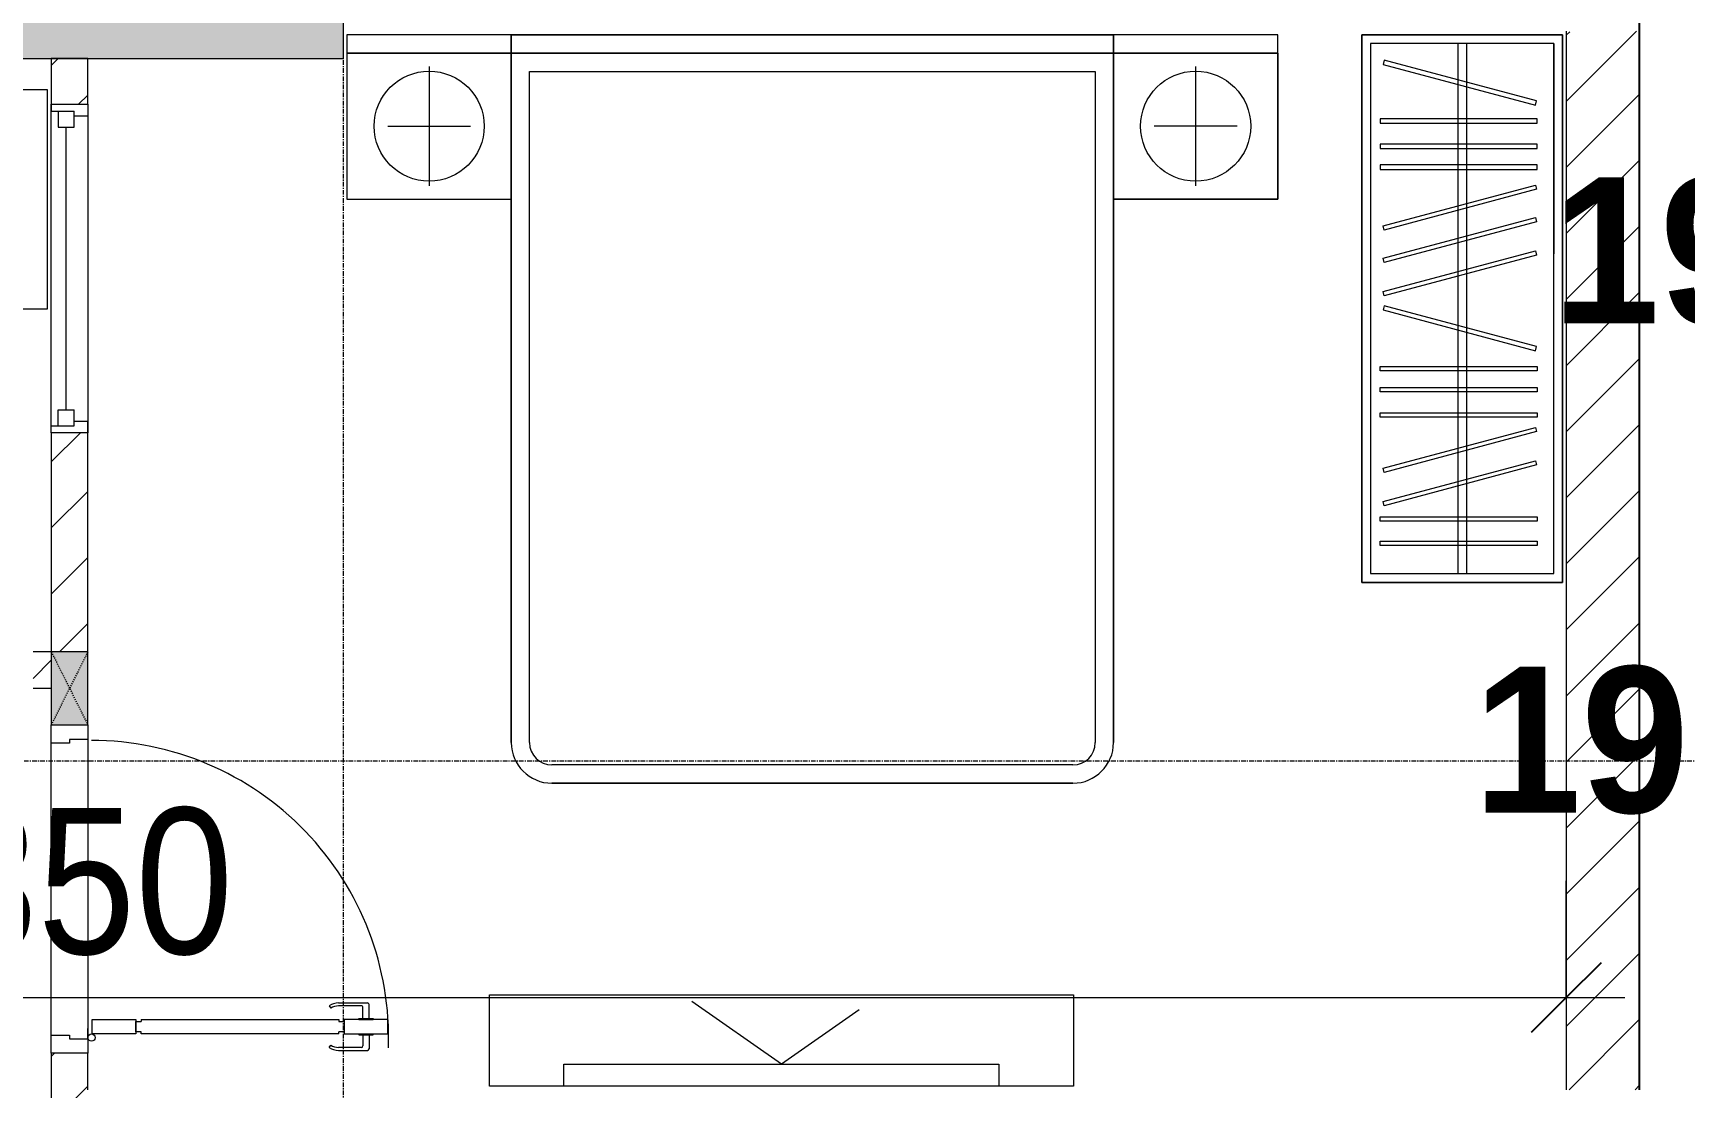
# Model space of a CAD drawing. Header units: millimetres. Extents: x 1591 to 239243, y -15958 to 82755.
# Drawn here: x 140001 to 144526, y 50542 to 53432 of the extents above; entities that cross this region are included whole.
import ezdxf

# ---------------------------------------------------------------- set-up
doc = ezdxf.new("R2010")
doc.units = ezdxf.units.MM
doc.linetypes.add('Dash_2_', pattern=[6, 3, -3])
doc.linetypes.add('Grid Line', pattern=[22.225, 12.7, -3.175, 3.175, -3.175])
for name, color, linetype, lineweight in [('0-1', 250, 'Continuous', 5), ('A-ANNO-DIMS', 211, 'Continuous', 9), ('A-ANNO-DIMS-160', 211, 'Continuous', 9), ('A-DETL-GENF-1', 9, 'Continuous', 9), ('A-DOOR-1', 254, 'Continuous', 9), ('A-DOOR-2', 9, 'Continuous', 9), ('A-FLOR', 192, 'Continuous', 9), ('A-FLOR-2', 9, 'Continuous', 9), ('A-GLAZ-1', 254, 'Continuous', 9), ('A-GLAZ-2', 9, 'Continuous', 9), ('A-WALL-1', 253, 'Continuous', 18), ('A-WALL-2', 9, 'Continuous', 9), ('A-WALL-3', 113, 'Continuous', 18), ('A-WALL-PATT-1', 10, 'Continuous', 9), ('A-WALL-PATT-2', 111, 'Continuous', 9), ('G-ANNO-TEXT-2', 142, 'Continuous', 9), ('G-IMPT-1', 254, 'Continuous', 9), ('I-FURN-1', 254, 'Continuous', 9), ('S-COLS', 52, 'Continuous', 9), ('S-COLS-1', 52, 'Continuous', 5), ('S-COLS-2', 250, 'Continuous', 18), ('S-COLS-4', 254, 'Continuous', 9), ('S-COLS-5', 253, 'Continuous', 18), ('S-COLS-HDLN-1', 9, 'Dash_2_', 9), ('S-GRID-1', 1, 'Grid Line', 9)]:
    doc.layers.add(name, color=color, linetype=linetype, lineweight=lineweight)
doc.styles.add('Arial_10', font='arial_0.ttf', dxfattribs={"width": 0.95, "height": 400})
doc.styles.add('UTM Avo', font='UTM Avo.ttf', dxfattribs={"width": 0.9, "height": 400})
doc.dimstyles.new('1_Dim_chi_tiet_2_5_1', dxfattribs={"dimscale": 304.8, "dimtxt": 399.720379, "dimasz": 0.629921, "dimexe": 0.524934, "dimexo": 0.0625, "dimgap": 0.052493, "dimtad": 1, "dimdec": 0, "dimrnd": 5, "dimzin": 0, "dimdsep": 46, "dimtxsty": 'UTM Avo', "dimblk1": 'OBLIQUE', "dimblk2": 'OBLIQUE', "dimsah": 1, "dimcen": 0.09, "dimdle": 0.524934, "dimazin": 0, "dimtfac": 1, "dimtdec": 4, "dimtix": 1, "dimtmove": 0, "dimatfit": 3, "dimfxl": 1.049869, "dimfxlon": 1, "dimtvp": 1, "dimtolj": 1, "dimtzin": 0, "dimarcsym": 2})
pattern_1 = [(45, (0, 0), (-90.50967, 90.50967), [])]

# ---------------------------------------------------------------- blocks, each defined once
blk = doc.blocks.new('NCV_TKTC_KET CAU_rvt-1-TKCS_MB TẦNG 5')
at = {"layer": 'S-COLS-1'}
blk.add_hatch(color=256, dxfattribs=at).paths.add_polyline_path([(38152.6, 53361.9), (38852.6, 53361.9), (38852.6, 53711.9), (37852.6, 53711.9), (37852.6, 53361.9), (38052.6, 53361.9)])
at = {"layer": 'S-COLS-2'}
for p, q in [((38852.6, 53361.9), (38852.6, 53711.9)), ((37852.6, 53361.9), (38852.6, 53361.9))]:
    blk.add_line(p, q, dxfattribs=at)
blk = doc.blocks.new('DOOR_CW_01 CANH MO-PANEL KINH - DIW_01-900x2200-CỬA GỖ VÂN LAMINATE-553375-TKCS_MB TẦNG 5')
at = {"layer": 'A-DETL-GENF-1'}
for p, q in [((-397, -182), (-397, -62)), ((-397, -62), (-357, -62)), ((-357, -62), (-357, -182)), ((-357, -182), (-397, -182)), ((-397, -196), (-391, -196)), ((-397, -738), (-397, -196)), ((-391, -196), (-391, -182)), ((-391, -182), (-363, -182)), ((-363, -182), (-363, -196)), ((-357, -196), (-363, -196)), ((-357, -196), (-357, -738)), ((-433.9, -711.2), (-427.3, -715.8)), ((-320.1, -711.2), (-326.7, -715.8)), ((-442, -737), (-442, -816.5)), ((-434, -799.5), (-434, -737)), ((-397, -738), (-391, -738)), ((-357, -752), (-397, -752)), ((-397, -752), (-397, -872)), ((-391, -752), (-391, -738)), ((-363, -752), (-391, -752)), ((-357, -738), (-363, -738)), ((-363, -738), (-363, -752)), ((-357, -872), (-357, -752)), ((-320, -799.5), (-320, -737)), ((-312, -737), (-312, -816.5)), ((-399, -803.5), (-430, -803.5)), ((-399, -792.2), (-399, -831.8)), ((-397, -792.2), (-399, -792.2)), ((-397, -792.2), (-397, -831.8)), ((-357, -792.2), (-357, -831.8)), ((-357, -792.2), (-355, -792.2)), ((-355, -792.2), (-355, -831.8)), ((-355, -803.5), (-324, -803.5)), ((-399, -820.5), (-438, -820.5)), ((-399, -831.8), (-397, -831.8)), ((-355, -831.8), (-357, -831.8)), ((-355, -820.5), (-316, -820.5)), ((-397, -872), (-357, -872))]:
    blk.add_line(p, q, dxfattribs=at)
blk.add_circle((-407, -60), 10, dxfattribs=at)
for centre, radius, start, end in [((-407, -60), 814, 268, 0), ((-397, -737), 45, 145, 180), ((-397, -737), 37, 145, 180), ((-357, -737), 37, 0, 35), ((-357, -737), 45, 360, 35), ((-430, -799.5), 4, 180, 270), ((-324, -799.5), 4, 270, 0), ((-438, -816.5), 4, 180, 270), ((-316, -816.5), 4, 270, 0)]:
    blk.add_arc(centre, radius, start, end, dxfattribs=at)
at = {"layer": 'A-DOOR-2'}
for p, q in [((-450, -50), (-450, 50)), ((-450, 50), (-400, 50)), ((-400, 50), (-400, 0)), ((400, 0), (400, 50)), ((400, 50), (450, 50)), ((450, 50), (450, -50)), ((-410, 0), (-410, -50)), ((-400, 0), (-410, 0)), ((410, 0), (400, 0)), ((410, -50), (410, 0)), ((-410, -50), (-450, -50)), ((-407, -50), (-382, -50)), ((450, -50), (410, -50))]:
    blk.add_line(p, q, dxfattribs=at)
blk = doc.blocks.new('M_Fixed - 900 x 1400-901190-TKCS_MB TẦNG 5')
at = {"layer": 'A-GLAZ-2'}
for p, q in [((-450, 63), (-431, 63)), ((-431, 63), (-431, 0)), ((431, 63), (431, 0)), ((448.9, 63), (431, 63)), ((-431, 44), (-387, 44)), ((-387, 44), (-387, 0)), ((-387, 22), (387, 22)), ((387, 44), (387, 0)), ((431, 44), (387, 44)), ((-450, -37), (-418, -37)), ((-431, 0), (-387, 0)), ((-418, 0), (-418, -37)), ((387, 0), (431, 0)), ((418, 0), (418, -37)), ((450, -37), (418, -37))]:
    blk.add_line(p, q, dxfattribs=at)
blk = doc.blocks.new('MAY GIAT - MAY GIAT_dwg-348053-TKCS_MB TẦNG 5')
at = {"layer": 'G-IMPT-1', "flags": 128}
blk.add_lwpolyline([(5, 596.6), (5, 2.3), (605, 2.3), (605, 596.6)], close=True, dxfattribs=at)
blk = doc.blocks.new('MAY GIAT - MAY GIAT-348233-TKCS_MB TẦNG 5')
at = {"layer": 'I-FURN-1'}
for p, q in [((5, 596.6), (5, 2.3)), ((605, 596.6), (5, 596.6)), ((605, 2.3), (605, 596.6)), ((5, 2.3), (605, 2.3))]:
    blk.add_line(p, q, dxfattribs=at)
blk.add_blockref('MAY GIAT - MAY GIAT_dwg-348053-TKCS_MB TẦNG 5', (0, 0))
blk = doc.blocks.new('G1_SOF - BO TRU - 100x200-V89-TKCS_MB TẦNG 5')
at = {"layer": 'S-COLS'}
blk.add_hatch(color=256, dxfattribs=at).paths.add_polyline_path([(33.3, -100), (50, -100), (50, 100), (-50, 100), (-50, -100), (0, -100)])
at = {"layer": 'S-COLS-5'}
for p, q in [((50, 100), (-50, 100)), ((-50, 100), (-50, -100)), ((50, -100), (50, 100))]:
    blk.add_line(p, q, dxfattribs=at)
at = {"layer": 'S-COLS-HDLN-1'}
for p, q in [((50, 100), (-50, -100)), ((-50, 100), (50, -100))]:
    blk.add_line(p, q, dxfattribs=at)
blk = doc.blocks.new('GIUONG NGU-2TAB-1600x2000 - GIUONG NGU-2TAB-1600x2000-885815-TKCS_MB TẦNG 5')
at = {"layer": 'I-FURN-1'}
for p, q in [((458.5, 0), (8.5, 0)), ((8.5, 0), (8.5, -50)), ((458.5, -50), (458.5, 0)), ((2108.2, 0), (458.5, 0)), ((458.5, 0), (458.5, -50)), ((458.5, 0), (2108.2, 0)), ((2108.2, -50), (2108.2, 0)), ((2558.2, 0), (2108.2, 0)), ((2108.2, 0), (2108.2, -50)), ((2558.2, -50), (2558.2, 0)), ((458.5, -50), (8.5, -50)), ((8.5, -50), (8.5, -450.3)), ((8.5, -50), (458.5, -50)), ((458.5, -50), (8.5, -50)), ((8.5, -50), (8.5, -450.3)), ((233.5, -86.8), (233.5, -413.5)), ((458.5, -450.3), (458.5, -50)), ((2108.2, -50), (458.5, -50)), ((458.5, -50), (458.5, -1938.9)), ((458.5, -50), (2108.2, -50)), ((458.5, -1938.9), (458.5, -50)), ((458.5, -450.3), (458.5, -50)), ((458.5, -50), (2108.2, -50)), ((2558.2, -50), (2108.2, -50)), ((2108.2, -50), (2108.2, -450.3)), ((2108.2, -1938.9), (2108.2, -50)), ((2108.2, -50), (2558.2, -50)), ((2108.2, -50), (2558.2, -50)), ((2108.2, -450.3), (2108.2, -50)), ((2108.2, -50), (2108.2, -1938.9)), ((2333.2, -86.8), (2333.2, -413.5)), ((2558.2, -450.3), (2558.2, -50)), ((2558.2, -50), (2558.2, -450.3)), ((508.5, -100), (2058.2, -100)), ((508.5, -1938.9), (508.5, -100)), ((2058.2, -100), (2058.2, -1938.9)), ((120.2, -250.2), (346.8, -250.2)), ((2446.5, -250.2), (2219.8, -250.2)), ((8.5, -450.3), (458.5, -450.3)), ((8.5, -450.3), (458.5, -450.3)), ((2108.2, -450.3), (2558.2, -450.3)), ((2558.2, -450.3), (2108.2, -450.3)), ((1997.1, -2000), (569.6, -2000)), ((569.6, -2050), (1997.1, -2050)), ((1997.1, -2050), (569.6, -2050))]:
    blk.add_line(p, q, dxfattribs=at)
for centre in [(233.5, -250.2), (2333.2, -250.2)]:
    blk.add_circle(centre, 150.7, dxfattribs=at)
for centre, radius, start, end in [((569.6, -1938.9), 111.1, 180, 270), ((569.6, -1938.9), 111.1, 180, 270), ((569.6, -1938.9), 61.1, 180, 270), ((1997.1, -1938.9), 111.1, 270, 360), ((1997.1, -1938.9), 61.1, 270, 0), ((1997.1, -1938.9), 111.1, 270, 0)]:
    blk.add_arc(centre, radius, start, end, dxfattribs=at)
blk = doc.blocks.new('TU QUAN AO-SUITE ROOM_3 - TU QUAN AO-SUITE ROOM_3-901193-TKCS_MB TẦNG 5')
at = {"layer": 'I-FURN-1'}
for p, q in [((-550, 1500), (0, 1500)), ((-550, 0), (-550, 1500)), ((0, 1500), (-550, 1500)), ((-550, 1500), (-550, 0)), ((0, 1500), (0, 0)), ((0, 0), (0, 1500)), ((-24, 1476), (-526, 1476)), ((-526, 1476), (-526, 600)), ((-526, 1476), (-526, 24)), ((-287, 576), (-287, 1476)), ((-263, 576), (-263, 1476)), ((-24, 24), (-24, 1476)), ((-480.1, 1386.9), (-480.1, 1398.9)), ((-480.1, 1398.9), (-50.1, 1398.9)), ((-480.1, 1386.9), (-480.1, 1398.9)), ((-50.1, 1386.9), (-480.1, 1386.9)), ((-50.1, 1398.9), (-50.1, 1386.9)), ((-480.1, 1320.5), (-480.1, 1332.5)), ((-480.1, 1332.5), (-50.1, 1332.5)), ((-480.1, 1320.5), (-480.1, 1332.5)), ((-50.1, 1320.5), (-480.1, 1320.5)), ((-50.1, 1332.5), (-50.1, 1320.5)), ((-478.3, 1178.1), (-61.3, 1289.9)), ((-58.2, 1278.3), (-475.2, 1166.5)), ((-61.3, 1289.9), (-58.2, 1278.3)), ((-478.3, 1086.9), (-61.3, 1198.6)), ((-475.2, 1166.5), (-478.3, 1178.1)), ((-58.2, 1187.1), (-475.2, 1075.3)), ((-61.3, 1198.6), (-58.2, 1187.1)), ((-475.2, 1075.3), (-478.3, 1086.9)), ((-480.1, 1035.3), (-480.1, 1047.3)), ((-480.1, 1047.3), (-50.1, 1047.3)), ((-480.1, 1035.3), (-480.1, 1047.3)), ((-50.1, 1047.3), (-50.1, 1035.3)), ((-50.1, 1035.3), (-480.1, 1035.3)), ((-480.1, 965.8), (-480.1, 977.8)), ((-480.1, 977.8), (-50.1, 977.8)), ((-480.1, 965.8), (-480.1, 977.8)), ((-50.1, 965.8), (-480.1, 965.8)), ((-50.1, 977.8), (-50.1, 965.8)), ((-480.1, 908.6), (-480.1, 920.6)), ((-480.1, 920.6), (-50.1, 920.6)), ((-480.1, 908.6), (-480.1, 920.6)), ((-50.1, 908.6), (-480.1, 908.6)), ((-50.1, 920.6), (-50.1, 908.6)), ((-475.2, 865.5), (-478.3, 853.9)), ((-58.2, 753.7), (-475.2, 865.5)), ((-478.3, 853.9), (-61.3, 742.1)), ((-61.3, 742.1), (-58.2, 753.7)), ((-478.3, 603.1), (-61.3, 714.9)), ((-58.2, 703.3), (-475.2, 591.5)), ((-61.3, 714.9), (-58.2, 703.3)), ((-526, 24), (-526, 600)), ((-478.3, 511.9), (-61.3, 623.6)), ((-475.2, 591.5), (-478.3, 603.1)), ((-58.2, 612.1), (-475.2, 500.3)), ((-61.3, 623.6), (-58.2, 612.1)), ((-550, 24), (-550, 576)), ((-287, 24), (-287, 576)), ((-263, 24), (-263, 576)), ((-478.3, 423.1), (-61.3, 534.9)), ((-475.2, 500.3), (-478.3, 511.9)), ((-58.2, 523.3), (-475.2, 411.5)), ((-61.3, 534.9), (-58.2, 523.3)), ((-475.2, 411.5), (-478.3, 423.1)), ((-480.1, 368.4), (-480.1, 356.4)), ((-50.1, 368.4), (-480.1, 368.4)), ((-50.1, 356.4), (-50.1, 368.4)), ((-480.1, 356.4), (-50.1, 356.4)), ((-480.1, 311.2), (-480.1, 299.2)), ((-50.1, 311.2), (-480.1, 311.2)), ((-480.1, 299.2), (-50.1, 299.2)), ((-50.1, 299.2), (-50.1, 311.2)), ((-480.1, 241.7), (-480.1, 229.7)), ((-50.1, 241.7), (-480.1, 241.7)), ((-480.1, 229.7), (-50.1, 229.7)), ((-50.1, 229.7), (-50.1, 241.7)), ((-475.2, 192.7), (-478.3, 181.1)), ((-478.3, 181.1), (-61.3, 69.4)), ((-58.2, 80.9), (-475.2, 192.7)), ((-61.3, 69.4), (-58.2, 80.9)), ((-526, 24), (-24, 24)), ((0, 0), (-550, 0)), ((-550, 0), (0, 0))]:
    blk.add_line(p, q, dxfattribs=at)
blk = doc.blocks.new('RES_BAN AN - RES_BAN AN-901221-TKCS_MB TẦNG 5')
at = {"layer": 'I-FURN-1'}
for p, q in [((0, 250), (1600, 250)), ((0, 0), (0, 250)), ((1600, 250), (1600, 0)), ((1600, 0), (0, 0))]:
    blk.add_line(p, q, dxfattribs=at)
blk = doc.blocks.new('KE TIVI-2 - KE TIVI-2-901222-TKCS_MB TẦNG 5')
at = {"layer": 'I-FURN-1'}
for p, q in [((0, 60), (-245.7, 232.1)), ((213, 209.1), (0, 60)), ((-595.6, 60), (595.6, 60)), ((-595.6, 0), (-595.6, 60)), ((595.6, 60), (595.6, 0)), ((595.6, 0), (-595.6, 0))]:
    blk.add_line(p, q, dxfattribs=at)
blk = doc.blocks.new('NCV_TKTC_TANG 5_rvt-1-TKCS_MB TẦNG 5')
at = {"layer": 'A-WALL-PATT-1'}
h = blk.add_hatch(dxfattribs=at)
h.set_pattern_fill('FP_1', color=256, style=0, pattern_type=2)
h.set_pattern_definition(pattern_1)
h.paths.add_polyline_path([(38142.6, 48636.9), (38152.6, 48636.9), (38152.6, 49537.3), (38052.6, 49537.3), (38052.6, 48636.9), (38066.2, 48636.9)])
h.paths.add_polyline_path([(38152.6, 50337.3), (38152.6, 50636.9), (38052.6, 50636.9), (38052.6, 50337.3), (38102.6, 50337.3)])
h.paths.add_polyline_path([(38152.6, 51736.9), (38152.6, 52336.9), (38052.6, 52336.9), (38052.6, 51736.9)])
h.paths.add_polyline_path([(38052.6, 53236.9), (38152.6, 53236.9), (38152.6, 53361.9), (38052.6, 53361.9), (38052.6, 53246.5)])
h = blk.add_hatch(dxfattribs=at)
h.set_pattern_fill('FP_1', color=256, style=0, pattern_type=2)
h.set_pattern_definition(pattern_1)
h.paths.add_polyline_path([(38035.9, 51636.9), (38052.6, 51636.9), (38052.6, 51736.9), (38002.6, 51736.9), (38002.6, 51636.9)])
h.paths.add_polyline_path([(37052.6, 51636.9), (37102.6, 51636.9), (37102.6, 51736.9), (37052.6, 51736.2), (37052.6, 51686.9)])
at = {"layer": 'A-FLOR-2'}
for p, q in [((38152.6, 51496.9), (38152.6, 50676.9)), ((38052.6, 50686.9), (38052.6, 51486.9))]:
    blk.add_line(p, q, dxfattribs=at)
at = {"layer": 'A-WALL-1'}
for p, q in [((38152.6, 53361.9), (38052.6, 53361.9)), ((38052.6, 53361.9), (38052.6, 53236.9)), ((38152.6, 53236.9), (38152.6, 53361.9)), ((38052.6, 53236.9), (38152.6, 53236.9)), ((38152.6, 52336.9), (38052.6, 52336.9)), ((38052.6, 52336.9), (38052.6, 51736.9)), ((38152.6, 51736.9), (38152.6, 52336.9)), ((38052.6, 51736.9), (38002.6, 51736.9)), ((38002.6, 51636.9), (38052.6, 51636.9)), ((38052.6, 50636.9), (38052.6, 50337.3)), ((38152.6, 50536.9), (38152.6, 50636.9))]:
    blk.add_line(p, q, dxfattribs=at)
at = {"layer": 'A-WALL-2'}
for p, q in [((38052.6, 52336.9), (38052.6, 53236.9)), ((38152.6, 53236.9), (38152.6, 52336.9)), ((38152.6, 51496.9), (38152.6, 50676.9)), ((38052.6, 50686.9), (38052.6, 51486.9))]:
    blk.add_line(p, q, dxfattribs=at)
at = {"layer": 'A-DOOR-1', "rotation": 89.99999999999918}
blk.add_blockref('DOOR_CW_01 CANH MO-PANEL KINH - DIW_01-900x2200-CỬA GỖ VÂN LAMINATE-553375-TKCS_MB TẦNG 5', (38102.6, 51086.9), dxfattribs=at)
at = {"layer": 'A-GLAZ-1', "rotation": 89.99999999999918}
blk.add_blockref('M_Fixed - 900 x 1400-901190-TKCS_MB TẦNG 5', (38115.6, 52786.9), dxfattribs=at)
at = {"layer": 'I-FURN-1'}
for name, p in [('GIUONG NGU-2TAB-1600x2000 - GIUONG NGU-2TAB-1600x2000-885815-TKCS_MB TẦNG 5', (38854.1, 53426.9)), ('RES_BAN AN - RES_BAN AN-901221-TKCS_MB TẦNG 5', (39252.6, 50546.9)), ('KE TIVI-2 - KE TIVI-2-901222-TKCS_MB TẦNG 5', (40052.6, 50546.9))]:
    blk.add_blockref(name, p, dxfattribs=at)
for name, p, rotation in [('TU QUAN AO-SUITE ROOM_3 - TU QUAN AO-SUITE ROOM_3-901193-TKCS_MB TẦNG 5', (41642.6, 53426.9), 180), ('MAY GIAT - MAY GIAT-348233-TKCS_MB TẦNG 5', (38044.8, 52671.5), 89.99999999999915)]:
    blk.add_blockref(name, p, dxfattribs=dict(at, rotation=rotation))
at = {"layer": 'S-COLS-4'}
blk.add_blockref('G1_SOF - BO TRU - 100x200-V89-TKCS_MB TẦNG 5', (38102.6, 51636.9), dxfattribs=at)
blk = doc.blocks.new('DIMBLOCK308-TKCS_MB TẦNG 5')
at = {"layer": 'A-ANNO-DIMS-160'}
for p, q in [((135851.4, 51109.7), (135851.4, 50629.7)), ((135851.4, 50789.7), (135851.4, 51109.7)), ((144201.4, 51109.7), (144201.4, 50629.7)), ((144201.4, 50789.7), (144201.4, 51109.7)), ((135691.4, 50789.7), (144361.4, 50789.7))]:
    blk.add_line(p, q, dxfattribs=at)
at = {"layer": 'A-ANNO-DIMS-160', "lineweight": 25}
for p, q in [((135851.4, 50789.7), (135947.4, 50885.7)), ((144201.4, 50789.7), (144297.4, 50885.7)), ((135851.4, 50789.7), (135755.4, 50693.7)), ((144201.4, 50789.7), (144105.4, 50693.7))]:
    blk.add_line(p, q, dxfattribs=at)
at = {"layer": 'A-ANNO-DIMS-160', "color": 0, "insert": (139478.6, 51309.3), "char_height": 400, "width": 1314.636, "attachment_point": 1, "line_spacing_factor": 1.110334, "style": 'UTM Avo'}
blk.add_mtext('8350', dxfattribs=at)
blk = doc.blocks.new('_Oblique')
at = {"color": 0, "linetype": 'ByBlock', "lineweight": -2}
blk.add_line((-0.5, -0.5), (0.5, 0.5), dxfattribs=at)

msp = doc.modelspace()

# ---------------------------------------------------------------- hatches: boundary and pattern name
at = {"layer": 'A-WALL-PATT-2'}
h = msp.add_hatch(dxfattribs=at)
h.set_pattern_fill('FP_1', color=256, style=0, pattern_type=2)
h.set_pattern_definition([(45, (101998.83, 0), (-90.50967, 90.50967), [])])
h.paths.add_polyline_path([(144401.4, 50536.9), (144401.4, 53436.9), (144201.4, 53435.3), (144201.4, 50536.9)])

# ---------------------------------------------------------------- linework, layer by layer
at = {"layer": 'A-FLOR'}
msp.add_line((144401.5, 53636.9), (144401.5, 50536.9), dxfattribs=at)
at = {"layer": 'A-WALL-3'}
for p, q in [((144401.4, 50536.9), (144401.4, 53636.9)), ((144201.4, 53436.9), (144201.4, 50536.9))]:
    msp.add_line(p, q, dxfattribs=at)
at = {"layer": 'S-GRID-1'}
for p, q in [((140851.4, 19118.3), (140851.4, 76659.6)), ((229978.4, 51436.9), (136410.9, 51436.9))]:
    msp.add_line(p, q, dxfattribs=at)

# ---------------------------------------------------------------- block references
at = {"layer": '0-1'}
for name in ['NCV_TKTC_KET CAU_rvt-1-TKCS_MB TẦNG 5', 'NCV_TKTC_TANG 5_rvt-1-TKCS_MB TẦNG 5']:
    msp.add_blockref(name, (101998.8, 0), dxfattribs=at)

# ---------------------------------------------------------------- texts
at = {"layer": 'G-ANNO-TEXT-2', "char_height": 400, "attachment_point": 5, "line_spacing_factor": 0.936439, "style": 'Arial_10'}
for s, insert, width in [('\\pt1824,3648,5472,7296,9120,10944,12768,14592,16416,18240,20064,21888,23712,25536,27360,29184,31008,32832,34656,36480,38304,40128,41952,43776,45600,47424,49248,51072,52896,54720,56544,58368;{\\fArial|b1|i0|c0|p34;19m}', (144693.5, 52833.5), 1146.08), ('\\pt1824,3648,5472,7296,9120,10944,12768,14592,16416,18240,20064,21888,23712,25536,27360,29184,31008,32832,34656,36480,38304,40128,41952,43776,45600,47424,49248,51072,52896,54720,56544,58368;{\\fArial|b1|i0|c0|p34;19.5m}', (144699.6, 51493.5), 1659.84)]:
    msp.add_mtext(s, dxfattribs=dict(at, insert=insert, width=width))

# ---------------------------------------------------------------- dimensions: what is measured, and where the dimension line sits
at = {"layer": 'A-ANNO-DIMS'}
dim = msp.add_linear_dim(base=(144201.4, 50789.7), p1=(135851.4, 51109.7), p2=(144201.4, 51109.7), dimstyle='1_Dim_chi_tiet_2_5_1', override={"dimpost": '<>', "dimfxl": 8350}, dxfattribs=at)
dim.commit()
dim.dimension.update_dxf_attribs({"geometry": 'DIMBLOCK308-TKCS_MB TẦNG 5', "text_midpoint": (140026.4, 51012.7)})

doc.saveas('drawing.dxf')
